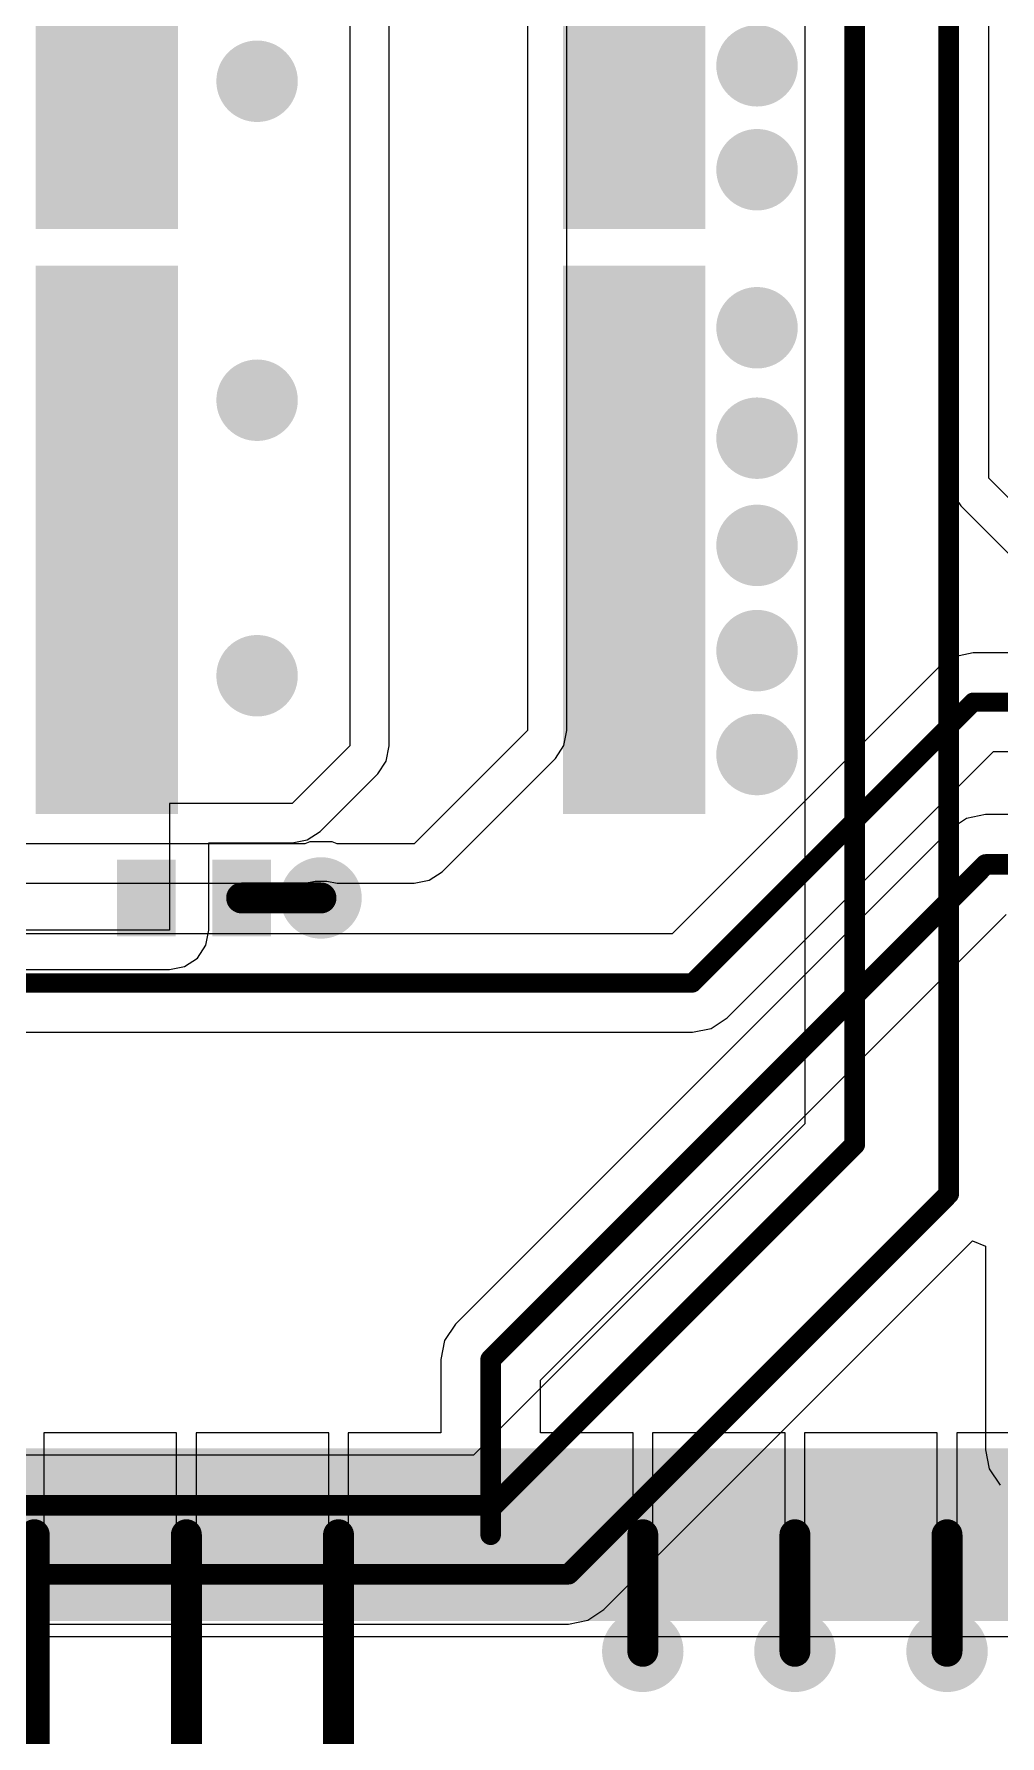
# Model space of a CAD drawing. Header units: millimetres. Extents: x 0 to 172, y 0 to 138.
# Drawn here: x 81.65 to 91.17, y 52.14 to 68.92 of the extents above; entities that cross this region are included whole.
import ezdxf

# ---------------------------------------------------------------- set-up
doc = ezdxf.new("R2010")
doc.units = ezdxf.units.MM
for name, color, linetype in [('BottomLayer', 5, 'Continuous'), ('BottomPaste', 16, 'Continuous'), ('BottomSolder', 6, 'Continuous'), ('TopLayer', 1, 'Continuous'), ('TopPaste', 8, 'Continuous'), ('TopSolder', 216, 'Continuous'), ('ViaHoleLayer', 16, 'Continuous')]:
    doc.layers.add(name, color=color, linetype=linetype)

# ---------------------------------------------------------------- blocks, each defined once
blk = doc.blocks.new('MM70_314B1_2_R300_33')
at = {"layer": 'TopLayer'}
for points in [[(14.29999934, -3.34999965), (14.59999874, -3.34999965), (14.59999874, -4.84999919), (14.29999934, -4.84999919)], [(14.80000088, -3.34999965), (15.10000028, -3.34999965), (15.10000028, -4.84999919), (14.80000088, -4.84999919)], [(15.29999988, -3.34999965), (15.59999928, -3.34999965), (15.59999928, -4.84999919), (15.29999988, -4.84999919)], [(15.79999888, -3.34999965), (16.09999828, -3.34999965), (16.09999828, -4.84999919), (15.79999888, -4.84999919)], [(16.30000042, -3.34999965), (16.59999982, -3.34999965), (16.59999982, -4.84999919), (16.30000042, -4.84999919)], [(16.79999942, -3.34999965), (17.09999882, -3.34999965), (17.09999882, -4.84999919), (16.79999942, -4.84999919)], [(17.30000096, -3.34999965), (17.60000036, -3.34999965), (17.60000036, -4.84999919), (17.30000096, -4.84999919)], [(17.79999996, -3.34999965), (18.09999936, -3.34999965), (18.09999936, -4.84999919), (17.79999996, -4.84999919)], [(18.29999896, -3.34999965), (18.59999836, -3.34999965), (18.59999836, -4.84999919), (18.29999896, -4.84999919)], [(18.8000005, -3.34999965), (19.0999999, -3.34999965), (19.0999999, -4.84999919), (18.8000005, -4.84999919)], [(19.2999995, -3.34999965), (19.5999989, -3.34999965), (19.5999989, -4.84999919), (19.2999995, -4.84999919)], [(19.80000104, -3.34999965), (20.10000044, -3.34999965), (20.10000044, -4.84999919), (19.80000104, -4.84999919)], [(20.30000004, -3.34999965), (20.59999944, -3.34999965), (20.59999944, -4.84999919), (20.30000004, -4.84999919)], [(20.79999904, -3.34999965), (21.09999844, -3.34999965), (21.09999844, -4.84999919), (20.79999904, -4.84999919)], [(21.30000058, -3.34999965), (21.59999998, -3.34999965), (21.59999998, -4.84999919), (21.30000058, -4.84999919)], [(21.79999958, -3.34999965), (22.09999898, -3.34999965), (22.09999898, -4.84999919), (21.79999958, -4.84999919)], [(22.30000112, -3.34999965), (22.60000052, -3.34999965), (22.60000052, -4.84999919), (22.30000112, -4.84999919)], [(22.80000012, -3.34999965), (23.09999952, -3.34999965), (23.09999952, -4.84999919), (22.80000012, -4.84999919)], [(23.29999912, -3.34999965), (23.59999852, -3.34999965), (23.59999852, -4.84999919), (23.29999912, -4.84999919)], [(23.80000066, -3.34999965), (24.10000006, -3.34999965), (24.10000006, -4.84999919), (23.80000066, -4.84999919)]]:
    blk.add_hatch(color=1, dxfattribs=at).paths.add_polyline_path(points)
at = {"layer": 'TopPaste'}
for points in [[(14.29999934, -3.34999965), (14.59999874, -3.34999965), (14.59999874, -4.84999919), (14.29999934, -4.84999919)], [(14.80000088, -3.34999965), (15.10000028, -3.34999965), (15.10000028, -4.84999919), (14.80000088, -4.84999919)], [(15.29999988, -3.34999965), (15.59999928, -3.34999965), (15.59999928, -4.84999919), (15.29999988, -4.84999919)], [(15.79999888, -3.34999965), (16.09999828, -3.34999965), (16.09999828, -4.84999919), (15.79999888, -4.84999919)], [(16.30000042, -3.34999965), (16.59999982, -3.34999965), (16.59999982, -4.84999919), (16.30000042, -4.84999919)], [(16.79999942, -3.34999965), (17.09999882, -3.34999965), (17.09999882, -4.84999919), (16.79999942, -4.84999919)], [(17.30000096, -3.34999965), (17.60000036, -3.34999965), (17.60000036, -4.84999919), (17.30000096, -4.84999919)], [(17.79999996, -3.34999965), (18.09999936, -3.34999965), (18.09999936, -4.84999919), (17.79999996, -4.84999919)], [(18.29999896, -3.34999965), (18.59999836, -3.34999965), (18.59999836, -4.84999919), (18.29999896, -4.84999919)], [(18.8000005, -3.34999965), (19.0999999, -3.34999965), (19.0999999, -4.84999919), (18.8000005, -4.84999919)], [(19.2999995, -3.34999965), (19.5999989, -3.34999965), (19.5999989, -4.84999919), (19.2999995, -4.84999919)], [(19.80000104, -3.34999965), (20.10000044, -3.34999965), (20.10000044, -4.84999919), (19.80000104, -4.84999919)], [(20.30000004, -3.34999965), (20.59999944, -3.34999965), (20.59999944, -4.84999919), (20.30000004, -4.84999919)], [(20.79999904, -3.34999965), (21.09999844, -3.34999965), (21.09999844, -4.84999919), (20.79999904, -4.84999919)], [(21.30000058, -3.34999965), (21.59999998, -3.34999965), (21.59999998, -4.84999919), (21.30000058, -4.84999919)], [(21.79999958, -3.34999965), (22.09999898, -3.34999965), (22.09999898, -4.84999919), (21.79999958, -4.84999919)], [(22.30000112, -3.34999965), (22.60000052, -3.34999965), (22.60000052, -4.84999919), (22.30000112, -4.84999919)], [(22.80000012, -3.34999965), (23.09999952, -3.34999965), (23.09999952, -4.84999919), (22.80000012, -4.84999919)], [(23.29999912, -3.34999965), (23.59999852, -3.34999965), (23.59999852, -4.84999919), (23.29999912, -4.84999919)], [(23.80000066, -3.34999965), (24.10000006, -3.34999965), (24.10000006, -4.84999919), (23.80000066, -4.84999919)]]:
    blk.add_hatch(color=8, dxfattribs=at).paths.add_polyline_path(points)
at = {"layer": 'TopSolder'}
for points in [[(14.19839934, -3.24839965), (14.70159874, -3.24839965), (14.70159874, -4.95159919), (14.19839934, -4.95159919)], [(14.69840088, -3.24839965), (15.20160028, -3.24839965), (15.20160028, -4.95159919), (14.69840088, -4.95159919)], [(15.19839988, -3.24839965), (15.70159928, -3.24839965), (15.70159928, -4.95159919), (15.19839988, -4.95159919)], [(15.69839888, -3.24839965), (16.20159828, -3.24839965), (16.20159828, -4.95159919), (15.69839888, -4.95159919)], [(16.19840042, -3.24839965), (16.70159982, -3.24839965), (16.70159982, -4.95159919), (16.19840042, -4.95159919)], [(16.69839942, -3.24839965), (17.20159882, -3.24839965), (17.20159882, -4.95159919), (16.69839942, -4.95159919)], [(17.19840096, -3.24839965), (17.70160036, -3.24839965), (17.70160036, -4.95159919), (17.19840096, -4.95159919)], [(17.69839996, -3.24839965), (18.20159936, -3.24839965), (18.20159936, -4.95159919), (17.69839996, -4.95159919)], [(18.19839896, -3.24839965), (18.70159836, -3.24839965), (18.70159836, -4.95159919), (18.19839896, -4.95159919)], [(18.6984005, -3.24839965), (19.2015999, -3.24839965), (19.2015999, -4.95159919), (18.6984005, -4.95159919)], [(19.1983995, -3.24839965), (19.7015989, -3.24839965), (19.7015989, -4.95159919), (19.1983995, -4.95159919)], [(19.69840104, -3.24839965), (20.20160044, -3.24839965), (20.20160044, -4.95159919), (19.69840104, -4.95159919)], [(20.19840004, -3.24839965), (20.70159944, -3.24839965), (20.70159944, -4.95159919), (20.19840004, -4.95159919)], [(20.69839904, -3.24839965), (21.20159844, -3.24839965), (21.20159844, -4.95159919), (20.69839904, -4.95159919)], [(21.19840058, -3.24839965), (21.70159998, -3.24839965), (21.70159998, -4.95159919), (21.19840058, -4.95159919)], [(21.69839958, -3.24839965), (22.20159898, -3.24839965), (22.20159898, -4.95159919), (21.69839958, -4.95159919)], [(22.19840112, -3.24839965), (22.70160052, -3.24839965), (22.70160052, -4.95159919), (22.19840112, -4.95159919)], [(22.69840012, -3.24839965), (23.20159952, -3.24839965), (23.20159952, -4.95159919), (22.69840012, -4.95159919)], [(23.19839912, -3.24839965), (23.70159852, -3.24839965), (23.70159852, -4.95159919), (23.19839912, -4.95159919)], [(23.69840066, -3.24839965), (24.20160006, -3.24839965), (24.20160006, -4.95159919), (23.69840066, -4.95159919)]]:
    blk.add_hatch(color=216, dxfattribs=at).paths.add_polyline_path(points)
blk = doc.blocks.new('C___0402_B_331')
at = {"layer": 'BottomLayer'}
for points in [[(-0.2413, 0.3175), (-0.2412999999999999, -0.3175), (-0.6985, -0.3175), (-0.6985, 0.3175)], [(0.6985, 0.3175), (0.6985, -0.3175), (0.2413, -0.3175), (0.2412999999999999, 0.3175)]]:
    blk.add_hatch(color=5, dxfattribs=at).paths.add_polyline_path(points)
at = {"layer": 'BottomPaste'}
for points in [[(-0.2413, 0.3175), (-0.2412999999999999, -0.3175), (-0.6985, -0.3175), (-0.6985, 0.3175)], [(0.6985, 0.3175), (0.6985, -0.3175), (0.2413, -0.3175), (0.2412999999999999, 0.3175)]]:
    blk.add_hatch(color=16, dxfattribs=at).paths.add_polyline_path(points)
at = {"layer": 'BottomSolder'}
for points in [[(-0.18130012, 0.37749988), (-0.18130012, -0.37749988), (-0.7584998799999999, -0.37749988), (-0.7584998799999999, 0.37749988)], [(0.7584998799999999, 0.37749988), (0.7584998799999999, -0.37749988), (0.18130012, -0.37749988), (0.18130012, 0.37749988)]]:
    blk.add_hatch(color=6, dxfattribs=at).paths.add_polyline_path(points)
blk = doc.blocks.new('C___2220_B_332')
at = {"layer": 'BottomLayer'}
for points in [[(-3.199997409999999, 2.59999988), (-1.99999727, 2.59999988), (-1.99999727, -2.59999988), (-3.199997409999999, -2.59999988)], [(2.00000235, 2.59999988), (3.20000249, 2.59999988), (3.20000249, -2.59999988), (2.00000235, -2.59999988)]]:
    blk.add_hatch(color=5, dxfattribs=at).paths.add_polyline_path(points)
at = {"layer": 'BottomPaste'}
for points in [[(-3.199997409999999, 2.59999988), (-1.99999727, 2.59999988), (-1.99999727, -2.59999988), (-3.199997409999999, -2.59999988)], [(2.00000235, 2.59999988), (3.20000249, 2.59999988), (3.20000249, -2.59999988), (2.00000235, -2.59999988)]]:
    blk.add_hatch(color=16, dxfattribs=at).paths.add_polyline_path(points)
at = {"layer": 'BottomSolder'}
for points in [[(-3.30159741, 2.70159988), (-1.89839727, 2.70159988), (-1.89839727, -2.70159988), (-3.30159741, -2.70159988)], [(1.89840235, 2.70159988), (3.30160249, 2.70159988), (3.30160249, -2.70159988), (1.89840235, -2.70159988)]]:
    blk.add_hatch(color=6, dxfattribs=at).paths.add_polyline_path(points)
blk = doc.blocks.new('C___2220_B_333')
at = {"layer": 'BottomLayer'}
for points in [[(-3.199997409999999, 2.59999988), (-1.99999727, 2.59999988), (-1.99999727, -2.59999988), (-3.199997409999999, -2.59999988)], [(2.00000235, 2.59999988), (3.20000249, 2.59999988), (3.20000249, -2.59999988), (2.00000235, -2.59999988)]]:
    blk.add_hatch(color=5, dxfattribs=at).paths.add_polyline_path(points)
at = {"layer": 'BottomPaste'}
for points in [[(-3.199997409999999, 2.59999988), (-1.99999727, 2.59999988), (-1.99999727, -2.59999988), (-3.199997409999999, -2.59999988)], [(2.00000235, 2.59999988), (3.20000249, 2.59999988), (3.20000249, -2.59999988), (2.00000235, -2.59999988)]]:
    blk.add_hatch(color=16, dxfattribs=at).paths.add_polyline_path(points)
at = {"layer": 'BottomSolder'}
for points in [[(-3.30159741, 2.70159988), (-1.89839727, 2.70159988), (-1.89839727, -2.70159988), (-3.30159741, -2.70159988)], [(1.89840235, 2.70159988), (3.30160249, 2.70159988), (3.30160249, -2.70159988), (1.89840235, -2.70159988)]]:
    blk.add_hatch(color=6, dxfattribs=at).paths.add_polyline_path(points)

msp = doc.modelspace()

# ---------------------------------------------------------------- hatches: boundary and pattern name
at = {"layer": 'BottomLayer'}
h = msp.add_hatch(color=5, dxfattribs=at)
edge = h.paths.add_edge_path()
edge.add_arc((88.77480086, 68.6054), 0.2999994, 0, 360)
h = msp.add_hatch(color=5, dxfattribs=at)
edge = h.paths.add_edge_path()
edge.add_arc((83.8454, 68.45299999999999), 0.2999994, 0, 360)
h = msp.add_hatch(color=5, dxfattribs=at)
edge = h.paths.add_edge_path()
edge.add_arc((88.77480086, 67.58080209999999), 0.2999994, 0, 360)
h = msp.add_hatch(color=5, dxfattribs=at)
edge = h.paths.add_edge_path()
edge.add_arc((88.77480086, 66.0228042), 0.2999994, 0, 360)
h = msp.add_hatch(color=5, dxfattribs=at)
edge = h.paths.add_edge_path()
edge.add_arc((83.8454, 65.3083022), 0.2999994, 0, 360)
h = msp.add_hatch(color=5, dxfattribs=at)
edge = h.paths.add_edge_path()
edge.add_arc((88.77480086, 64.9341221), 0.2999994, 0, 360)
h = msp.add_hatch(color=5, dxfattribs=at)
edge = h.paths.add_edge_path()
edge.add_arc((88.77480086, 63.8772027), 0.2999994, 0, 360)
h = msp.add_hatch(color=5, dxfattribs=at)
edge = h.paths.add_edge_path()
edge.add_arc((88.77480086, 62.8396), 0.2999994, 0, 360)
h = msp.add_hatch(color=5, dxfattribs=at)
edge = h.paths.add_edge_path()
edge.add_arc((83.8454, 62.59194999999999), 0.2999994, 0, 360)
h = msp.add_hatch(color=5, dxfattribs=at)
edge = h.paths.add_edge_path()
edge.add_arc((88.77480086, 61.81500209999999), 0.2999994, 0, 360)
h = msp.add_hatch(color=5, dxfattribs=at)
edge = h.paths.add_edge_path()
edge.add_arc((84.47580005999998, 60.4012), 0.2999994, 0, 360)
h = msp.add_hatch(color=5, dxfattribs=at)
edge = h.paths.add_edge_path()
edge.add_arc((87.64839721999999, 52.9738717), 0.2999994, 0, 360)
h = msp.add_hatch(color=5, dxfattribs=at)
edge = h.paths.add_edge_path()
edge.add_arc((89.14839422, 52.9738717), 0.2999994, 0, 360)
h = msp.add_hatch(color=5, dxfattribs=at)
edge = h.paths.add_edge_path()
edge.add_arc((90.64839629999999, 52.9738717), 0.2999994, 0, 360)
at = {"layer": 'BottomSolder'}
h = msp.add_hatch(color=6, dxfattribs=at)
edge = h.paths.add_edge_path()
edge.add_arc((88.77480086, 68.6054), 0.4015993999999999, 0, 360)
h = msp.add_hatch(color=6, dxfattribs=at)
edge = h.paths.add_edge_path()
edge.add_arc((83.8454, 68.45299999999999), 0.4015993999999999, 0, 360)
h = msp.add_hatch(color=6, dxfattribs=at)
edge = h.paths.add_edge_path()
edge.add_arc((88.77480086, 67.58080209999999), 0.4015993999999999, 0, 360)
h = msp.add_hatch(color=6, dxfattribs=at)
edge = h.paths.add_edge_path()
edge.add_arc((88.77480086, 66.0228042), 0.4015993999999999, 0, 360)
h = msp.add_hatch(color=6, dxfattribs=at)
edge = h.paths.add_edge_path()
edge.add_arc((83.8454, 65.3083022), 0.4015993999999999, 0, 360)
h = msp.add_hatch(color=6, dxfattribs=at)
edge = h.paths.add_edge_path()
edge.add_arc((88.77480086, 64.9341221), 0.4015993999999999, 0, 360)
h = msp.add_hatch(color=6, dxfattribs=at)
edge = h.paths.add_edge_path()
edge.add_arc((88.77480086, 63.8772027), 0.4015993999999999, 0, 360)
h = msp.add_hatch(color=6, dxfattribs=at)
edge = h.paths.add_edge_path()
edge.add_arc((88.77480086, 62.8396), 0.4015993999999999, 0, 360)
h = msp.add_hatch(color=6, dxfattribs=at)
edge = h.paths.add_edge_path()
edge.add_arc((83.8454, 62.59194999999999), 0.4015993999999999, 0, 360)
h = msp.add_hatch(color=6, dxfattribs=at)
edge = h.paths.add_edge_path()
edge.add_arc((88.77480086, 61.81500209999999), 0.4015993999999999, 0, 360)
h = msp.add_hatch(color=6, dxfattribs=at)
edge = h.paths.add_edge_path()
edge.add_arc((84.47580005999998, 60.4012), 0.4015993999999999, 0, 360)
h = msp.add_hatch(color=6, dxfattribs=at)
edge = h.paths.add_edge_path()
edge.add_arc((87.64839721999999, 52.9738717), 0.4015993999999999, 0, 360)
h = msp.add_hatch(color=6, dxfattribs=at)
edge = h.paths.add_edge_path()
edge.add_arc((89.14839422, 52.9738717), 0.4015993999999999, 0, 360)
h = msp.add_hatch(color=6, dxfattribs=at)
edge = h.paths.add_edge_path()
edge.add_arc((90.64839629999999, 52.9738717), 0.4015993999999999, 0, 360)
at = {"layer": 'TopLayer'}
h = msp.add_hatch(color=1, dxfattribs=at)
edge = h.paths.add_edge_path()
edge.add_arc((88.77480086, 68.6054), 0.2999994, 0, 360)
h = msp.add_hatch(color=1, dxfattribs=at)
edge = h.paths.add_edge_path()
edge.add_arc((83.8454, 68.45299999999999), 0.2999994, 0, 360)
h = msp.add_hatch(color=1, dxfattribs=at)
edge = h.paths.add_edge_path()
edge.add_arc((88.77480086, 67.58080209999999), 0.2999994, 0, 360)
h = msp.add_hatch(color=1, dxfattribs=at)
edge = h.paths.add_edge_path()
edge.add_arc((88.77480086, 66.0228042), 0.2999994, 0, 360)
h = msp.add_hatch(color=1, dxfattribs=at)
edge = h.paths.add_edge_path()
edge.add_arc((83.8454, 65.3083022), 0.2999994, 0, 360)
h = msp.add_hatch(color=1, dxfattribs=at)
edge = h.paths.add_edge_path()
edge.add_arc((88.77480086, 64.9341221), 0.2999994, 0, 360)
h = msp.add_hatch(color=1, dxfattribs=at)
edge = h.paths.add_edge_path()
edge.add_arc((88.77480086, 63.8772027), 0.2999994, 0, 360)
h = msp.add_hatch(color=1, dxfattribs=at)
edge = h.paths.add_edge_path()
edge.add_arc((88.77480086, 62.8396), 0.2999994, 0, 360)
h = msp.add_hatch(color=1, dxfattribs=at)
edge = h.paths.add_edge_path()
edge.add_arc((83.8454, 62.59194999999999), 0.2999994, 0, 360)
h = msp.add_hatch(color=1, dxfattribs=at)
edge = h.paths.add_edge_path()
edge.add_arc((88.77480086, 61.81500209999999), 0.2999994, 0, 360)
h = msp.add_hatch(color=1, dxfattribs=at)
edge = h.paths.add_edge_path()
edge.add_arc((84.47580005999998, 60.4012), 0.2999994, 0, 360)
h = msp.add_hatch(color=1, dxfattribs=at)
edge = h.paths.add_edge_path()
edge.add_arc((87.64839721999999, 52.9738717), 0.2999994, 0, 360)
h = msp.add_hatch(color=1, dxfattribs=at)
edge = h.paths.add_edge_path()
edge.add_arc((89.14839422, 52.9738717), 0.2999994, 0, 360)
h = msp.add_hatch(color=1, dxfattribs=at)
edge = h.paths.add_edge_path()
edge.add_arc((90.64839629999999, 52.9738717), 0.2999994, 0, 360)
at = {"layer": 'TopSolder'}
h = msp.add_hatch(color=216, dxfattribs=at)
edge = h.paths.add_edge_path()
edge.add_arc((88.77480086, 68.6054), 0.4015993999999999, 0, 360)
h = msp.add_hatch(color=216, dxfattribs=at)
edge = h.paths.add_edge_path()
edge.add_arc((83.8454, 68.45299999999999), 0.4015993999999999, 0, 360)
h = msp.add_hatch(color=216, dxfattribs=at)
edge = h.paths.add_edge_path()
edge.add_arc((88.77480086, 67.58080209999999), 0.4015993999999999, 0, 360)
h = msp.add_hatch(color=216, dxfattribs=at)
edge = h.paths.add_edge_path()
edge.add_arc((88.77480086, 66.0228042), 0.4015993999999999, 0, 360)
h = msp.add_hatch(color=216, dxfattribs=at)
edge = h.paths.add_edge_path()
edge.add_arc((83.8454, 65.3083022), 0.4015993999999999, 0, 360)
h = msp.add_hatch(color=216, dxfattribs=at)
edge = h.paths.add_edge_path()
edge.add_arc((88.77480086, 64.9341221), 0.4015993999999999, 0, 360)
h = msp.add_hatch(color=216, dxfattribs=at)
edge = h.paths.add_edge_path()
edge.add_arc((88.77480086, 63.8772027), 0.4015993999999999, 0, 360)
h = msp.add_hatch(color=216, dxfattribs=at)
edge = h.paths.add_edge_path()
edge.add_arc((88.77480086, 62.8396), 0.4015993999999999, 0, 360)
h = msp.add_hatch(color=216, dxfattribs=at)
edge = h.paths.add_edge_path()
edge.add_arc((83.8454, 62.59194999999999), 0.4015993999999999, 0, 360)
h = msp.add_hatch(color=216, dxfattribs=at)
edge = h.paths.add_edge_path()
edge.add_arc((88.77480086, 61.81500209999999), 0.4015993999999999, 0, 360)
h = msp.add_hatch(color=216, dxfattribs=at)
edge = h.paths.add_edge_path()
edge.add_arc((84.47580005999998, 60.4012), 0.4015993999999999, 0, 360)
h = msp.add_hatch(color=216, dxfattribs=at)
edge = h.paths.add_edge_path()
edge.add_arc((87.64839721999999, 52.9738717), 0.4015993999999999, 0, 360)
h = msp.add_hatch(color=216, dxfattribs=at)
edge = h.paths.add_edge_path()
edge.add_arc((89.14839422, 52.9738717), 0.4015993999999999, 0, 360)
h = msp.add_hatch(color=216, dxfattribs=at)
edge = h.paths.add_edge_path()
edge.add_arc((90.64839629999999, 52.9738717), 0.4015993999999999, 0, 360)
at = {"layer": 'ViaHoleLayer'}
h = msp.add_hatch(color=16, dxfattribs=at)
edge = h.paths.add_edge_path()
edge.add_arc((88.77480086, 68.6054), 0.1499997, 0, 360)
h = msp.add_hatch(color=16, dxfattribs=at)
edge = h.paths.add_edge_path()
edge.add_arc((83.8454, 68.45299999999999), 0.1499997, 0, 360)
h = msp.add_hatch(color=16, dxfattribs=at)
edge = h.paths.add_edge_path()
edge.add_arc((88.77480086, 67.58080209999999), 0.1499997, 0, 360)
h = msp.add_hatch(color=16, dxfattribs=at)
edge = h.paths.add_edge_path()
edge.add_arc((88.77480086, 66.0228042), 0.1499997, 0, 360)
h = msp.add_hatch(color=16, dxfattribs=at)
edge = h.paths.add_edge_path()
edge.add_arc((83.8454, 65.3083022), 0.1499997, 0, 360)
h = msp.add_hatch(color=16, dxfattribs=at)
edge = h.paths.add_edge_path()
edge.add_arc((88.77480086, 64.9341221), 0.1499997, 0, 360)
h = msp.add_hatch(color=16, dxfattribs=at)
edge = h.paths.add_edge_path()
edge.add_arc((88.77480086, 63.8772027), 0.1499997, 0, 360)
h = msp.add_hatch(color=16, dxfattribs=at)
edge = h.paths.add_edge_path()
edge.add_arc((88.77480086, 62.8396), 0.1499997, 0, 360)
h = msp.add_hatch(color=16, dxfattribs=at)
edge = h.paths.add_edge_path()
edge.add_arc((83.8454, 62.59194999999999), 0.1499997, 0, 360)
h = msp.add_hatch(color=16, dxfattribs=at)
edge = h.paths.add_edge_path()
edge.add_arc((88.77480086, 61.81500209999999), 0.1499997, 0, 360)
h = msp.add_hatch(color=16, dxfattribs=at)
edge = h.paths.add_edge_path()
edge.add_arc((84.47580005999998, 60.4012), 0.1499997, 0, 360)
h = msp.add_hatch(color=16, dxfattribs=at)
edge = h.paths.add_edge_path()
edge.add_arc((87.64839721999999, 52.9738717), 0.1499997, 0, 360)
h = msp.add_hatch(color=16, dxfattribs=at)
edge = h.paths.add_edge_path()
edge.add_arc((89.14839422, 52.9738717), 0.1499997, 0, 360)
h = msp.add_hatch(color=16, dxfattribs=at)
edge = h.paths.add_edge_path()
edge.add_arc((90.64839629999999, 52.9738717), 0.1499997, 0, 360)

# ---------------------------------------------------------------- linework, layer by layer
at = {"layer": 'BottomLayer'}
for p, q in [((89.24614611999999, 98.92331752), (89.24614611999999, 58.17347268)), ((84.7598, 71.9836), (84.7598, 61.89979999999999)), ((85.14826505999999, 61.89979999999999), (85.14826505999999, 71.9836)), ((84.7598, 61.89979999999999), (84.19180012, 61.33180012)), ((85.03448576, 61.62511424), (85.11869438, 61.75114142)), ((85.11869438, 61.75114142), (85.14826505999999, 61.89979999999999)), ((84.46648588, 61.05711435999999), (85.03448576, 61.62511424)), ((84.19180012, 61.33180012), (82.98179999999999, 61.33180012)), ((82.98179999999999, 61.33180012), (82.98179999999999, 60.08369999999999)), ((83.37026506, 60.08369999999999), (83.37026506, 60.94333506)), ((83.37026506, 60.94333506), (84.19180012, 60.94333506)), ((84.19180012, 60.94333506), (84.3404587, 60.97290574)), ((84.3404587, 60.97290574), (84.46648588, 61.05711435999999)), ((82.98179999999999, 60.08369999999999), (79.8957, 60.08369999999999)), ((83.34069438, 59.93504141999999), (83.37026506, 60.08369999999999)), ((83.25648575999999, 59.80901423999999), (83.34069438, 59.93504141999999)), ((83.13045858, 59.72480562), (83.25648575999999, 59.80901423999999)), ((79.8957, 59.69523493999999), (82.98179999999999, 59.69523493999999)), ((82.98179999999999, 59.69523493999999), (83.13045858, 59.72480562)), ((89.24614611999999, 58.17347268), (85.97892379999999, 54.90625036)), ((87.26471244, 53.38598923999999), (90.90059036, 57.02186715999999)), ((90.90059036, 57.02186715999999), (91.02759035999999, 56.96926122)), ((91.02759035999999, 56.96926122), (91.02759035999999, 54.96135311999999)), ((85.97892379999999, 54.90625036), (56.50762384, 54.90625036)), ((91.02759035999999, 54.96135311999999), (91.06504519999999, 54.77305275999999)), ((91.06504519999999, 54.77305275999999), (91.17170996, 54.61341883999999)), ((87.10507852, 53.27932447999999), (87.26471244, 53.38598923999999)), ((69.77196104, 53.24186964), (86.91677815999999, 53.24186964)), ((86.91677815999999, 53.24186964), (87.10507852, 53.27932447999999))]:
    msp.add_line(p, q, dxfattribs=at)
for points, const_width in [([(89.73819999999999, 57.969658), (89.73819999999999, 98.92331752)], 0.2032), ([(90.66462943999998, 57.4817748), (90.66462943999998, 98.51886823999999)], 0.2032), ([(83.693, 60.4012), (84.47580005999998, 60.4012)], 0.3048), ([(86.18273848, 54.41419647999999), (89.73819999999999, 57.969658)], 0.2032), ([(86.91677815999999, 53.73392352), (90.66462943999998, 57.4817748)], 0.2032), ([(56.50762384, 54.41419647999999), (86.18273848, 54.41419647999999)], 0.2032), ([(56.96005372, 53.73392352), (86.91677815999999, 53.73392352)], 0.2032)]:
    msp.add_lwpolyline(points, dxfattribs=dict(at, const_width=const_width))
for points, const_width in [([(83.61679999999998, 60.4012, 1), (83.7692, 60.4012, 1)], 0.1524), ([(84.39960006, 60.4012, 1), (84.55200006, 60.4012, 1)], 0.1524), ([(89.6874, 57.969658, 1), (89.789, 57.969658, 1)], 0.1016), ([(89.6874, 57.969658, 1), (89.789, 57.969658, 1)], 0.1016), ([(90.61382943999999, 57.4817748, 1), (90.71542944, 57.4817748, 1)], 0.1016), ([(90.61382943999999, 57.4817748, 1), (90.71542944, 57.4817748, 1)], 0.1016), ([(86.13193847999999, 54.41419647999999, 1), (86.23353847999999, 54.41419647999999, 1)], 0.1016), ([(86.13193847999999, 54.41419647999999, 1), (86.23353847999999, 54.41419647999999, 1)], 0.1016), ([(86.86597816, 53.73392352, 1), (86.96757816, 53.73392352, 1)], 0.1016), ([(86.86597816, 53.73392352, 1), (86.96757816, 53.73392352, 1)], 0.1016)]:
    msp.add_lwpolyline(points, format="xyb", close=True, dxfattribs=dict(at, const_width=const_width))
at = {"layer": 'TopLayer'}
for p, q in [((86.5124, 72.1614), (86.5124, 62.0522)), ((86.90086506, 62.0522), (86.90086506, 72.000491)), ((91.059, 64.5414), (91.059, 72.136)), ((90.67053494, 71.97509354), (90.67053494, 64.5414)), ((90.67053494, 64.5414), (90.70010562, 64.39273888)), ((92.07499999999999, 63.52539999999999), (91.059, 64.5414)), ((90.70010562, 64.39273888), (90.78431423999999, 64.2667117)), ((90.78431423999999, 64.2667117), (91.80031423999999, 63.25071424)), ((90.72101744, 62.77963313999999), (90.56368984, 62.67451016)), ((90.9066, 62.81654949999999), (90.72101744, 62.77963313999999)), ((90.9066127, 62.81654696), (90.9066, 62.81654949999999)), ((115.1382, 62.81654696), (90.9066127, 62.81654696)), ((90.56368984, 62.67451016), (87.93712663999999, 60.04794696)), ((86.5124, 62.0522), (85.39479745999999, 60.9346)), ((86.87129438, 61.90354142), (86.90086506, 62.0522)), ((85.66948321999999, 60.65991169999999), (86.78708576, 61.77751424)), ((86.78708576, 61.77751424), (86.87129438, 61.90354142)), ((88.48091016, 59.22008983999999), (91.10747336, 61.84665303999999)), ((91.10747336, 61.84665303999999), (114.93732664, 61.84665303999999)), ((90.68093116, 61.07933427999999), (85.8004634, 56.19886651999999)), ((90.84056254, 61.18599904), (90.68093116, 61.07933427999999)), ((91.02886543999999, 61.22345387999999), (90.84056254, 61.18599904)), ((113.75836024, 61.22345387999999), (91.02886543999999, 61.22345387999999)), ((84.3158715, 60.9346), (79.8068, 60.9346)), ((84.36560216, 60.9551994), (84.3158715, 60.9346)), ((84.58599796, 60.9551994), (84.36560216, 60.9551994)), ((84.63572862, 60.9346), (84.58599796, 60.9551994)), ((85.39479745999999, 60.9346), (84.63572862, 60.9346)), ((85.39479745999999, 60.54613493999999), (85.54345604, 60.57570562)), ((85.54345604, 60.57570562), (85.66948321999999, 60.65991169999999)), ((79.8068, 60.54613493999999), (84.3158715, 60.54613493999999)), ((84.3158715, 60.54613493999999), (84.41943237999999, 60.56673434)), ((84.41943237999999, 60.56673434), (84.53216773999999, 60.56673434)), ((84.53216773999999, 60.56673434), (84.63572608, 60.54613493999999)), ((84.63572608, 60.54613493999999), (85.39479745999999, 60.54613493999999)), ((86.64045155999999, 55.64711756), (91.23268012, 60.23934612)), ((87.93712663999999, 60.04794696), (71.75267335999999, 60.04794696)), ((71.5518, 59.07805303999999), (88.138, 59.07805303999999)), ((88.138, 59.07805303999999), (88.32358255999999, 59.11496686)), ((88.32358255999999, 59.11496686), (88.48091016, 59.22008983999999)), ((85.8004634, 56.19886651999999), (85.69379864, 56.03923259999999)), ((85.69379864, 56.03923259999999), (85.6563438, 55.85093223999999)), ((85.6563438, 55.85093223999999), (85.6563438, 55.12719734)), ((86.64045155999999, 55.12719734), (86.64045155999999, 55.64711756)), ((83.05239676, 55.12719734), (81.74439835999999, 55.12719734)), ((81.74439835999999, 55.12719734), (81.74439835999999, 53.11920033999999)), ((83.05239676, 53.11920033999999), (83.05239676, 55.12719734)), ((84.5523963, 55.12719734), (83.2443979, 55.12719734)), ((83.2443979, 55.12719734), (83.2443979, 53.11920033999999)), ((84.5523963, 53.11920033999999), (84.5523963, 55.12719734)), ((85.6563438, 55.12719734), (84.74439744, 55.12719734)), ((84.74439744, 55.12719734), (84.74439744, 53.11920033999999)), ((87.55239791999999, 55.12719734), (86.64045155999999, 55.12719734)), ((87.55239791999999, 53.11920033999999), (87.55239791999999, 55.12719734)), ((89.05239746, 55.12719734), (87.74439652, 55.12719734)), ((87.74439652, 55.12719734), (87.74439652, 53.11920033999999)), ((89.05239746, 53.11920033999999), (89.05239746, 55.12719734)), ((90.552397, 55.12719734), (89.2443986, 55.12719734)), ((89.2443986, 55.12719734), (89.2443986, 53.11920033999999)), ((90.552397, 53.11920033999999), (90.552397, 55.12719734)), ((92.05239653999999, 55.12719734), (90.74439814, 55.12719734)), ((90.74439814, 55.12719734), (90.74439814, 53.11920033999999)), ((81.74439835999999, 53.11920033999999), (83.05239676, 53.11920033999999)), ((83.2443979, 53.11920033999999), (84.5523963, 53.11920033999999)), ((84.74439744, 53.11920033999999), (87.55239791999999, 53.11920033999999)), ((87.74439652, 53.11920033999999), (89.05239746, 53.11920033999999)), ((89.2443986, 53.11920033999999), (90.552397, 53.11920033999999)), ((90.74439814, 53.11920033999999), (92.02934095999998, 53.11920033999999))]:
    msp.add_line(p, q, dxfattribs=at)
for points, const_width in [([(88.138, 59.563), (90.9066, 62.3316)], 0.1892554), ([(90.9066, 62.3316), (115.1382, 62.3316)], 0.1892554), ([(86.14839767999999, 55.85093223999999), (91.02886543999999, 60.73139999999999)], 0.2032), ([(91.02886543999999, 60.73139999999999), (113.75836024, 60.73139999999999)], 0.2032), ([(71.5518, 59.563), (88.138, 59.563)], 0.1892554), ([(86.14839767999999, 54.12319884), (86.14839767999999, 55.85093223999999)], 0.2032), ([(81.64839652, 50.87088124), (81.64839652, 54.12319884)], 0.3048), ([(83.14839606, 50.87088124), (83.14839606, 54.12319884)], 0.3048), ([(84.64839813999998, 50.87088124), (84.64839813999998, 54.12319884)], 0.3048), ([(87.64839721999999, 52.9738717), (87.64839721999999, 54.12319884)], 0.3048), ([(89.14839422, 54.1231963), (89.14839676, 54.12319884)], 0.3048), ([(89.14839422, 52.9738717), (89.14839422, 54.1231963)], 0.3048), ([(90.64839629999999, 52.9738717), (90.64839629999999, 54.12319884)], 0.3048)]:
    msp.add_lwpolyline(points, dxfattribs=dict(at, const_width=const_width))
for points, const_width in [([(90.85928741999999, 62.3316, 1), (90.95391258, 62.3316, 1)], 0.0946277), ([(90.85928741999999, 62.3316, 1), (90.95391258, 62.3316, 1)], 0.0946277), ([(90.97806544, 60.73139999999999, 1), (91.07966543999999, 60.73139999999999, 1)], 0.1016), ([(90.97806544, 60.73139999999999, 1), (91.07966543999999, 60.73139999999999, 1)], 0.1016), ([(88.09068742, 59.563, 1), (88.18531257999999, 59.563, 1)], 0.0946277), ([(88.09068742, 59.563, 1), (88.18531257999999, 59.563, 1)], 0.0946277), ([(86.09759767999999, 55.85093223999999, 1), (86.19919768, 55.85093223999999, 1)], 0.1016), ([(86.09759767999999, 55.85093223999999, 1), (86.19919768, 55.85093223999999, 1)], 0.1016), ([(81.57219651999999, 54.12319884, 1), (81.72459651999999, 54.12319884, 1)], 0.1524), ([(83.07219606, 54.12319884, 1), (83.22459606, 54.12319884, 1)], 0.1524), ([(84.57219814, 54.12319884, 1), (84.72459814, 54.12319884, 1)], 0.1524), ([(86.09759767999999, 54.12319884, 1), (86.19919768, 54.12319884, 1)], 0.1016), ([(87.57219721999999, 54.12319884, 1), (87.72459722, 54.12319884, 1)], 0.1524), ([(89.07219421999999, 54.1231963, 1), (89.22459422, 54.1231963, 1)], 0.1524), ([(89.07219421999999, 54.1231963, 1), (89.22459422, 54.1231963, 1)], 0.1524), ([(89.07219676, 54.12319884, 1), (89.22459676, 54.12319884, 1)], 0.1524), ([(90.57219629999999, 54.12319884, 1), (90.7245963, 54.12319884, 1)], 0.1524), ([(87.57219721999999, 52.9738717, 1), (87.72459722, 52.9738717, 1)], 0.1524), ([(89.07219421999999, 52.9738717, 1), (89.22459422, 52.9738717, 1)], 0.1524), ([(90.57219629999999, 52.9738717, 1), (90.7245963, 52.9738717, 1)], 0.1524)]:
    msp.add_lwpolyline(points, format="xyb", close=True, dxfattribs=dict(at, const_width=const_width))

# ---------------------------------------------------------------- block references
at = {"rotation": 180}
for name, p in [('MM70_314B1_2_R300_33', (105.59839688, 50.02319942)), ('C___2220_B_333', (84.963, 69.69760000000001)), ('C___2220_B_332', (84.963, 63.9318)), ('C___0402_B_331', (83.22309999999999, 60.4012))]:
    msp.add_blockref(name, p, dxfattribs=at)

doc.saveas('drawing.dxf')
